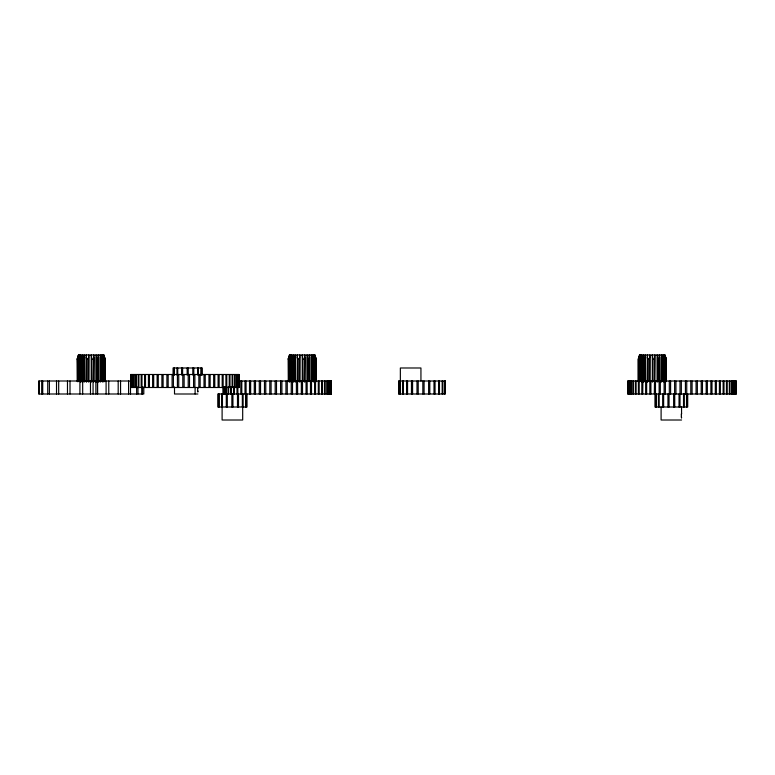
<?xml version="1.0" encoding="UTF-8"?>
<svg xmlns="http://www.w3.org/2000/svg" width="775" height="775" viewBox="0 0 775 775"><rect width="100%" height="100%" fill="white"/><g stroke="black" fill="none" stroke-linecap="round" stroke-linejoin="round"><path stroke-width="1.16" d="M88.641 381.116L88.767 354.989L88.767 382.182M299.663 381.116L299.789 354.989L299.789 382.182M649.731 381.116L649.857 354.989L649.837 394M98.464 381.591L98.289 354.989L98.289 382.182M309.487 381.591L309.312 354.989L309.312 357.353M659.554 381.591L659.389 354.989L659.389 382.182M86.122 381.116L86.374 354.989L86.374 382.182M297.135 381.116L297.397 354.989L297.397 357.353M647.212 381.116L647.464 354.989L647.464 382.182M78.498 381.591L78.498 359.116L79.438 354.989M289.521 381.591L289.521 359.116L290.46 354.989M639.598 381.591L639.598 359.116L640.528 354.989L640.528 358.534M83.787 381.116L84.165 354.989L84.165 382.182M294.81 381.116L295.188 354.989L295.188 382.182M644.887 381.116L645.265 354.989L645.265 382.182M197.712 388.585L197.867 387.5L197.732 388.585A2.102 0.572 -90 0 0 197.732 390.755L197.867 391.83L197.732 390.755M681.39 414.596L681.535 413.511L681.409 414.596A2.102 0.572 -90 0 0 681.409 416.756L681.535 417.841L681.409 416.756M77.5 381.591L77.5 359.116L78.653 354.989L78.692 358.534M81.801 381.591L82.227 354.989L82.227 382.182M292.824 381.591L293.25 354.989L293.25 382.182M638.59 381.591L638.59 359.116L639.743 354.989L639.792 358.534M642.717 394L643.318 354.989L643.318 382.182M195.106 387.5L195.106 394M93.32 381.591L93.727 354.989L93.727 382.182M304.343 381.591L304.749 354.989L304.749 382.182M654.342 394L654.817 354.989L654.817 382.182M79.166 381.591L79.166 359.116L80.629 354.989L80.629 382.182M290.189 381.591L290.189 359.116L291.652 354.989L291.652 382.182M640.257 381.591L640.257 359.116L641.729 354.989L641.729 382.182M77.277 381.591L77.132 359.116L78.43 354.989L103.85 354.989L105.158 359.116L105.158 381.591M288.29 381.591L288.145 359.116L289.453 354.989L314.873 354.989L316.181 359.116L316.181 381.591M638.222 381.591L638.222 359.116L639.52 354.989L664.95 354.989L666.248 359.116L666.248 381.591M77.132 359.116L78.692 354.989M638.406 394L638.368 359.116L639.792 354.989M87.846 381.591L87.846 359.116L88.641 357.052M298.869 381.591L298.869 359.116L299.663 357.052M648.946 381.591L648.946 359.116L649.731 357.052M82.877 381.591L82.877 359.116L83.787 357.052M293.899 381.591L293.899 359.116L294.81 357.052M643.967 381.591L643.967 359.116L644.887 357.052M77.5 359.116L77.888 381.591M78.498 359.116L79.166 359.116M82.877 359.116L81.801 359.116L81.743 357.052M86.122 357.052L86.519 359.116L87.846 359.116M91.247 382.182L91.247 354.989L91.944 359.116L93.32 359.116M96.11 382.182L96.11 354.989L97.243 359.116L98.464 359.116M100.207 382.182L100.207 354.989L101.622 359.116L102.494 359.116L102.494 381.591M104.79 381.591L104.79 359.116L102.93 354.989L102.93 382.182M105.158 359.116L103.588 354.989L103.569 381.116M288.145 359.116L289.714 354.989L289.714 382.182M289.521 359.116L290.189 359.116M293.899 359.116L292.824 359.116L292.766 357.052M297.135 357.052L297.542 359.116L298.869 359.116M302.269 382.182L302.269 354.989L302.967 359.116L304.343 359.116M307.162 394L307.123 354.989L308.266 359.116L309.487 359.116M311.23 382.182L311.23 354.989L312.645 359.116L313.507 359.116L313.507 381.591M315.812 381.591L315.812 359.116L313.943 354.989L313.943 382.182M314.65 357.353L314.65 354.989L316.181 359.116M639.598 359.116L640.257 359.116M642.843 357.052L642.892 359.116L643.967 359.116M647.212 357.052L647.609 359.116L648.946 359.116M652.337 382.182L652.337 354.989L653.034 359.116L654.42 359.116M657.2 382.182L657.2 354.989L658.343 359.116L659.554 359.116M661.298 382.182L661.298 354.989L662.712 359.116L663.584 359.116L663.584 381.591M665.88 381.591L665.88 359.116L664.02 354.989L664.02 382.182M666.248 359.116L664.679 354.989L664.727 357.353M131.469 381L38.75 381L38.75 394L143.811 394L143.811 386.909M238.022 381L331.419 381L331.419 394L217.775 394L217.775 407.011L247.022 407.011L247.022 394M627.837 381L736.25 381L736.25 394L627.837 394L627.837 381L627.895 394M197.877 394L174.511 394L174.511 386.909M681.554 420.011L661.104 420.011L661.104 407.011M314.65 354.989L315.812 359.116M104.79 359.116L103.627 354.989L103.627 357.353M662.867 354.989L663.584 359.116M313.507 359.116L312.79 354.989L312.79 359.716M101.767 354.989L102.494 359.116M665.88 359.116L665.396 357.052L665.376 394M736.047 381L736.047 394M735.911 381L735.911 394M735.301 381L735.301 394M735.049 381L735.049 394M734.032 381L734.032 394M733.644 381L733.644 394M732.249 381L732.249 394M731.736 381L731.736 394M729.963 381L729.963 394M729.333 381L729.333 394M727.202 381L727.202 394M726.456 381L726.456 394M723.986 381L723.986 394M723.143 381L723.143 394M720.353 381L720.353 394M719.413 381L719.413 394M716.352 381L716.352 394M715.315 381L715.315 394M711.993 381L711.993 394M710.888 381L710.888 394M707.352 381L707.352 394M706.18 381L706.18 394M702.45 381L702.45 394M701.22 381L701.22 394M697.345 381L697.345 394M696.076 381L696.076 394M692.085 381L692.085 394M690.796 381L690.796 394M687.706 394L687.706 407.011L654.972 407.011L654.972 394M686.912 394L686.912 407.011M686.737 381L686.737 394M686.524 394L686.524 407.011M685.42 381L685.42 394M684.238 394L684.238 407.011M683.521 394L683.521 407.011M681.554 407.011L681.554 413.889M681.332 381L681.332 394M680.014 381L680.004 407.011M679.036 394L679.036 407.011M675.936 381L675.936 394M674.734 394L674.734 407.011M674.628 381L674.628 394M673.63 394L673.63 407.011M670.598 381L670.598 394M669.319 381L669.319 394M669.048 394L669.048 407.011M667.943 394L667.943 407.011M665.638 357.052L665.493 381.591M664.95 354.989L664.95 357.353M664.659 357.052L664.659 381.116M664.127 381L664.127 394M663.642 394L663.642 407.011M663.439 357.052L663.439 381.116M662.712 359.116L662.712 381.591M662.673 394L662.673 407.011M661.792 357.052L661.792 381.116M660.319 381L660.319 394M659.777 357.052L659.777 381.116M659.128 381L659.157 407.011M658.44 394L658.44 407.011M658.343 359.116L658.343 381.591M657.471 357.052L657.471 381.116M656.154 394L656.154 407.011M655.766 394L655.766 407.011M655.485 381L655.485 394M653.034 359.116L653.034 381.591M650.903 381L650.903 394M647.609 359.116L647.609 381.591M646.641 381L646.641 394M645.653 381L645.653 394M642.892 359.116L642.892 381.591M641.826 381L641.826 394M641.158 357.052L641.158 381.116M639.52 354.989L639.52 357.353M639.201 381L639.201 394M639.113 357.052L639.113 381.116M638.833 357.052L638.978 381.591M636.101 381L636.101 394M635.413 381L635.413 394M633.456 381L633.456 394M632.884 381L632.884 394M631.296 381L631.296 394M630.84 381L630.84 394M629.639 381L629.639 394M629.31 381L629.31 394M628.506 381L628.506 394M628.312 381L628.312 394M444.802 381L444.802 394M444.492 381L444.492 394M442.787 381L442.787 394M442.186 381L442.186 394M439.473 381L439.473 394M438.611 381L438.611 394M435.046 381L435.046 394M434 381L434 394M429.805 381L429.805 394M428.623 381L428.623 394M424.08 381L424.08 394M422.83 381L422.83 394M420.941 381L420.941 367.989L400.355 367.989L400.355 381M418.209 381L418.209 394M416.989 381L416.989 394M412.581 381L412.581 394M411.457 381L411.457 394M407.553 381L407.553 394M406.584 381L406.584 394M403.417 381L403.417 394M402.69 381L402.69 394M400.452 381L400.452 394M399.997 381L399.997 394M398.844 381L398.844 394M331.206 381L331.206 394M331.08 381L331.08 394M330.47 381L330.47 394M330.208 381L330.208 394M329.201 381L329.201 394M328.813 381L328.813 394M327.408 381L327.408 394M326.905 381L326.905 394M325.122 381L325.122 394M324.493 381L324.493 394M322.361 381L322.361 394M321.625 381L321.625 394M319.155 381L319.155 394M318.302 381L318.302 394M316.026 359.116L316.026 381.591M315.561 357.052L315.522 394M315.328 357.052L315.415 381.591M314.873 354.989L314.873 357.353M314.582 357.052L314.582 394M313.371 357.052L313.371 359.455M312.645 359.116L312.645 381.591M311.715 357.052L311.715 381.116M311.511 381L311.511 394M310.484 381L310.484 394M309.7 357.052L309.7 381.116M308.266 359.116L308.266 381.591M307.394 357.052L307.394 381.116M306.057 381L306.057 394M304.885 357.052L304.885 381.116M302.967 359.116L302.967 381.591M302.512 381L302.512 394M301.339 381L301.339 394M297.542 359.116L297.61 394M296.389 381L296.389 394M292.504 381L292.504 394M291.245 381L291.245 394M291.08 357.052L291.08 381.116M289.821 357.052L289.821 381.116M289.453 354.989L289.453 357.353M289.046 381.116L289.046 357.052L288.513 381.591M287.254 381L287.254 394M285.956 381L285.956 394M281.897 381L281.897 394M280.589 381L280.589 394M276.491 381L276.491 394M275.183 381L275.183 394M271.095 381L271.095 394M269.797 381L269.797 394M265.767 381L265.767 394M264.478 381L264.478 394M260.545 381L260.545 394M259.296 381L259.296 394M255.488 381L255.488 394M254.287 381L254.287 394M250.645 381L250.645 394M249.511 381L249.511 394M246.072 381L246.111 407.011M245.694 394L245.694 407.011M245.007 381L245.007 394M243.118 394L243.118 407.011M242.691 407.011L242.691 420.011L222.105 420.011L222.105 407.011M242.352 394L242.352 407.011M241.8 381L241.8 394M240.812 381L240.812 394M238.836 374.499L238.836 387.5M238.7 374.499L238.7 387.5M238.497 394L238.497 407.011M238.09 374.499L238.09 387.5M237.828 374.499L237.886 394M237.489 394L237.489 407.011M236.995 386.909L236.995 394M236.821 374.499L236.821 387.5M236.433 374.499L236.433 387.5M235.028 374.499L235.028 387.5M234.525 374.499L234.525 387.5M234.36 386.909L234.36 394M233.566 386.909L233.566 394M232.936 394L232.936 407.011M232.742 374.499L232.742 387.5M232.122 374.499L232.122 387.5M231.861 394L231.861 407.011M231.26 386.909L231.26 394M230.572 386.909L230.572 394M229.981 374.499L229.981 387.5M229.245 374.499L229.245 387.5M228.615 386.909L228.615 394M228.053 386.909L228.053 394M227.307 394L227.307 407.011M226.775 374.499L226.775 387.5M226.455 386.909L226.455 394M226.3 394L226.3 407.011M226.009 386.909L226.009 394M225.922 374.499L225.922 387.5M224.798 386.909L224.798 394M224.479 386.909L224.479 394M223.665 386.909L223.665 394M223.471 386.909L223.471 394M223.142 374.499L223.142 387.5M222.997 386.909L223.064 394M222.444 394L222.444 407.011M222.202 374.499L222.202 387.5M221.679 394L221.679 407.011M219.131 374.499L219.131 387.5M219.102 394L219.102 407.011M218.686 394L218.686 407.011M218.104 374.499L218.104 387.5M214.782 374.499L214.782 387.5M213.677 374.499L213.677 387.5M210.132 374.499L210.132 387.5M208.959 374.499L208.959 387.5M205.23 374.499L205.23 387.5M204.009 374.499L204.009 387.5M202.323 375.09L202.323 367.989L173.077 367.989L173.077 375.09M201.413 367.989L201.413 375.09M201.006 367.989L201.006 375.09M200.134 374.499L200.134 387.5M198.865 374.499L198.865 387.5M198.419 367.989L198.419 375.09M197.654 367.989L197.654 375.09M194.874 374.499L194.874 387.5M193.798 367.989L193.798 375.09M193.576 374.499L193.576 387.5M192.801 367.989L192.801 375.09M189.517 374.499L189.517 387.5M188.238 367.989L188.209 387.5M187.162 367.989L187.162 375.09M184.121 374.499L184.121 387.5M182.803 374.499L182.803 387.5M182.609 367.989L182.609 375.09M181.602 367.989L181.602 375.09M178.725 374.499L178.725 387.5M177.746 367.989L177.746 375.09M177.417 374.499L177.417 387.5M176.981 367.989L176.981 375.09M174.404 367.989L174.404 375.09M173.987 367.989L173.987 375.09M173.387 374.499L173.387 387.5M172.098 374.499L172.098 387.5M168.165 374.499L168.165 387.5M166.916 374.499L166.916 387.5M163.108 374.499L163.108 387.5M161.907 374.499L161.907 387.5M158.265 374.499L158.265 387.5M157.131 374.499L157.131 387.5M153.692 374.499L153.692 387.5M152.627 374.499L152.627 387.5M149.42 374.499L149.42 387.5M148.442 374.499L148.442 387.5M145.506 374.499L145.506 387.5M144.615 374.499L144.615 387.5M142.503 386.909L142.503 394M141.98 374.499L141.98 387.5M141.806 386.909L141.806 394M141.186 374.499L141.186 387.5M138.88 374.499L138.88 387.5M138.202 374.499L138.202 387.5M137.979 386.909L137.979 394M136.623 386.909L136.623 394M136.245 374.499L136.245 387.5M135.673 374.499L135.673 387.5M134.085 374.499L134.085 387.5M133.629 374.499L133.629 387.5M132.428 374.499L132.428 387.5M132.099 374.499L132.099 387.5M131.285 374.499L131.285 387.5M131.091 374.499L131.091 387.5M130.5 381L130.5 394M128.582 381L128.582 394M120.561 381L120.561 394M118.188 381L118.188 394M108.762 381L108.762 394M106.097 381L106.097 394M104.538 357.052L104.538 381.116M104.305 357.052L104.402 381.591M103.85 354.989L103.85 357.353M102.348 357.052L102.348 381.116M101.622 359.116L101.622 381.591M100.702 357.052L100.702 381.116M98.677 357.052L98.677 381.116M97.602 381L97.602 394M97.447 381L97.447 394M97.243 359.116L97.243 381.591M96.371 357.052L96.371 381.116M95.867 381L95.867 394M93.872 357.052L93.872 381.116M93.068 381L93.068 394M91.944 359.116L91.944 381.591M90.491 381L90.481 394M86.519 359.116L86.519 381.591M82.673 381L82.673 394M80.067 357.052L80.067 381.116M79.912 381L79.912 394M78.43 354.989L78.43 357.353M78.023 357.052L78.023 381.116M77.742 357.052L77.742 381.116M70.012 381L70.012 394M67.473 381L67.473 394M58.687 381L58.687 394M56.517 381L56.517 394M49.387 381L49.387 394M47.74 381L47.74 394M42.722 381L42.722 394M41.695 381L41.695 394M39.099 381L39.099 394M239.039 374.499L130.617 374.499L130.684 387.5L239.039 387.5L239.039 374.499M445.383 381L398.689 381L398.689 394L445.383 394L445.383 381"/></g></svg>
